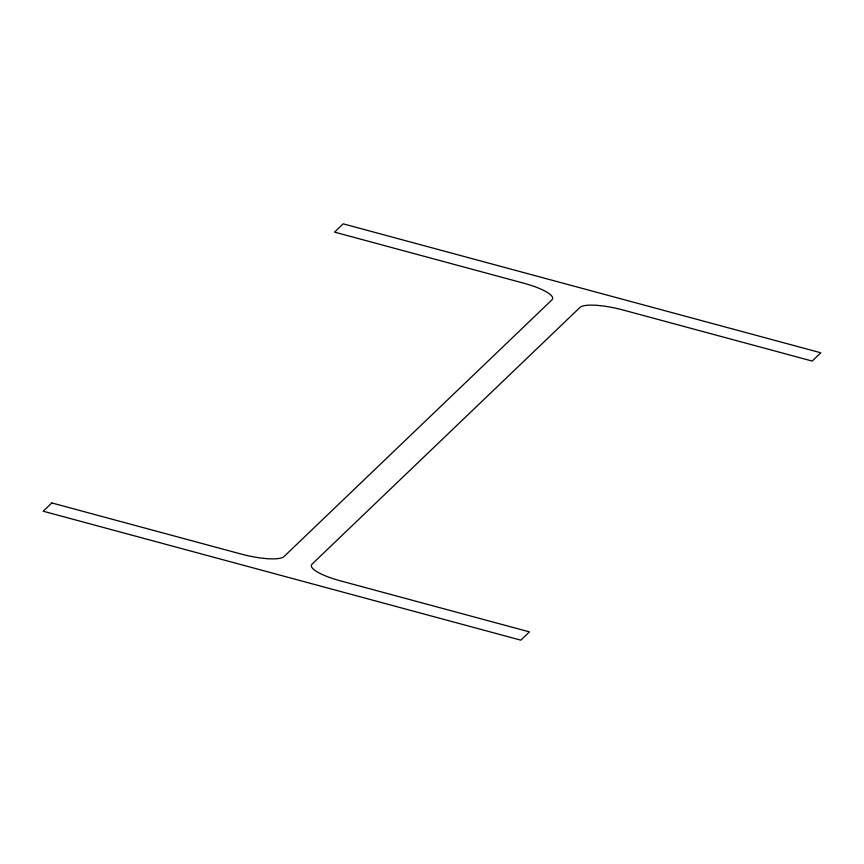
<?xml version="1.0" encoding="UTF-8"?>
<svg xmlns="http://www.w3.org/2000/svg" width="864" height="864" viewBox="0 0 864 864"><rect width="100%" height="100%" fill="white"/><g stroke="black" fill="none" stroke-linecap="round" stroke-linejoin="round"><path stroke-width="1.3" d="M51.829 502.945L43.2 511.218L520.83 640.159L529.459 631.886L340.438 580.856A37.454 8.683 13.1 0 1 312.066 564.116L579.96 307.454A37.454 8.683 13.1 0 1 623.138 310.025L812.171 361.055L820.8 352.782L343.17 223.841L334.541 232.114L523.562 283.144A37.454 8.683 13.1 0 1 551.934 299.884L284.04 556.546A37.454 8.683 13.1 0 1 240.862 553.975L51.829 502.945"/></g></svg>
